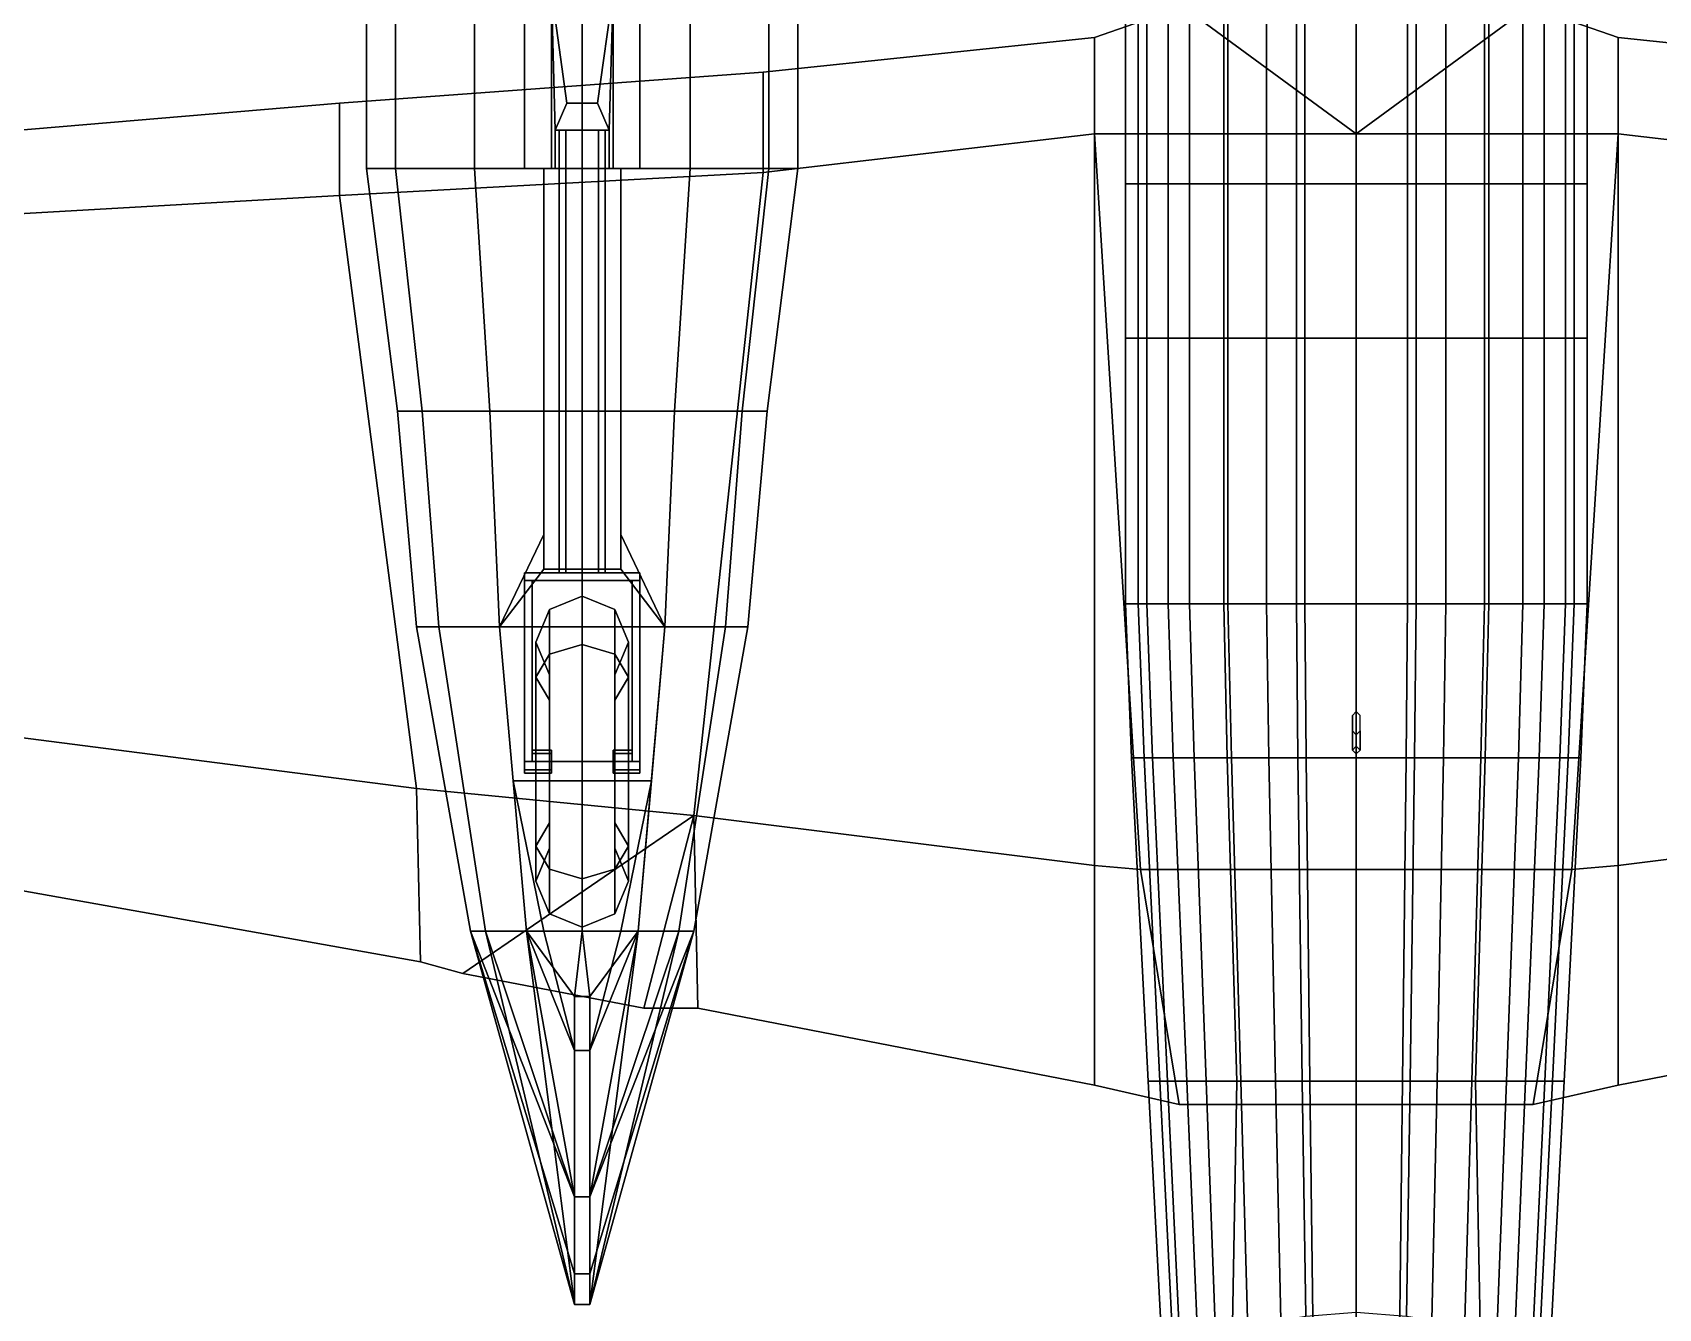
# Model space of a CAD drawing. Header units: millimetres. Extents: x -7.7 to 7.7, y -4.8 to 27.8.
# Drawn here: x -3.437 to 0.785, y 0.07 to 3.383 of the extents above; entities that cross this region are included whole.
import ezdxf

# ---------------------------------------------------------------- set-up
doc = ezdxf.new("R2010")
doc.units = ezdxf.units.MM
for name, color, linetype in [('shassis', 1, 'Continuous'), ('wing1', 5, 'Continuous'), ('wing2', 1, 'Continuous')]:
    doc.layers.add(name, color=color, linetype=linetype)

msp = doc.modelspace()

# ---------------------------------------------------------------- linework, layer by layer
for points in [[(-0.5994, 3.48, -0.1177), (-0.5994, 2.99, -0.13), (-0.5994, 2.99, 0.45), (-0.5994, 3.48, 0.4072)], [(-0.5661, 3.48, -0.2625), (-0.5661, 2.99, -0.29), (-0.5994, 2.99, -0.13), (-0.5994, 3.48, -0.1177)], [(-0.5994, 3.48, 0.4072), (-0.5994, 2.99, 0.45), (-0.5439, 2.99, 0.64), (-0.5439, 3.48, 0.5792)], [(-0.4884, 3.48, -0.4344), (-0.4884, 2.99, -0.48), (-0.5661, 2.99, -0.29), (-0.5661, 3.48, -0.2625)], [(-0.5439, 3.48, 0.5792), (-0.5439, 2.99, 0.64), (-0.4329, 2.99, 0.85), (-0.4329, 3.48, 0.7692)], [(-0.333, 3.48, -0.6064), (-0.333, 2.99, -0.67), (-0.4884, 2.99, -0.48), (-0.4884, 3.48, -0.4344)], [(-0.4329, 3.48, 0.7692), (-0.4329, 2.99, 0.85), (-0.3441, 2.99, 0.96), (-0.3441, 3.48, 0.8688)], [(-0.3441, 3.48, 0.8688), (-0.3441, 2.99, 0.96), (-0.2331, 2.99, 1.03), (-0.2331, 3.48, 0.9322)], [(-0.1332, 3.48, -0.724), (-0.1332, 2.99, -0.8), (-0.333, 2.99, -0.67), (-0.333, 3.48, -0.6064)], [(-0.2331, 3.48, 0.9322), (-0.2331, 2.99, 1.03), (-0.1554, 2.99, 1.06), (-0.1554, 3.48, 0.9593)], [(-0.1554, 3.48, 0.9593), (-0.1554, 2.99, 1.06), (0, 2.99, 1.09), (0, 3.48, 0.9865)], [(0, 3.48, -0.7331), (0, 2.99, -0.81), (-0.1332, 2.99, -0.8), (-0.1332, 3.48, -0.724)], [(0.1332, 3.48, -0.724), (0.1332, 2.99, -0.8), (0, 2.99, -0.81), (0, 3.48, -0.7331)], [(0, 3.48, 0.9865), (0, 2.99, 1.09), (0.1554, 2.99, 1.06), (0.1554, 3.48, 0.9593)], [(0.333, 3.48, -0.6064), (0.333, 2.99, -0.67), (0.1332, 2.99, -0.8), (0.1332, 3.48, -0.724)], [(0.1554, 3.48, 0.9593), (0.1554, 2.99, 1.06), (0.2331, 2.99, 1.03), (0.2331, 3.48, 0.9322)], [(0.2331, 3.48, 0.9322), (0.2331, 2.99, 1.03), (0.3441, 2.99, 0.96), (0.3441, 3.48, 0.8688)], [(0.4884, 3.48, -0.4344), (0.4884, 2.99, -0.48), (0.333, 2.99, -0.67), (0.333, 3.48, -0.6064)], [(0.3441, 3.48, 0.8688), (0.3441, 2.99, 0.96), (0.4329, 2.99, 0.85), (0.4329, 3.48, 0.7692)], [(0.4329, 3.48, 0.7692), (0.4329, 2.99, 0.85), (0.5439, 2.99, 0.64), (0.5439, 3.48, 0.5792)], [(0.5661, 3.48, -0.2625), (0.5661, 2.99, -0.29), (0.4884, 2.99, -0.48), (0.4884, 3.48, -0.4344)], [(0.5439, 3.48, 0.5792), (0.5439, 2.99, 0.64), (0.5994, 2.99, 0.45), (0.5994, 3.48, 0.4072)], [(0.5994, 3.48, -0.1177), (0.5994, 2.99, -0.13), (0.5661, 2.99, -0.29), (0.5661, 3.48, -0.2625)], [(0.5994, 3.48, 0.4072), (0.5994, 2.99, 0.45), (0.5994, 2.99, -0.13), (0.5994, 3.48, -0.1177)], [(-0.5661, 2.99, -0.29), (-0.5661, 2.59, -0.29), (-0.5994, 2.59, -0.13), (-0.5994, 2.99, -0.13)], [(-0.5994, 2.99, -0.13), (-0.5994, 2.59, -0.13), (-0.5994, 2.59, 0.45), (-0.5994, 2.99, 0.45)], [(-0.5994, 2.99, 0.45), (-0.5994, 2.59, 0.45), (-0.5439, 2.59, 0.64), (-0.5439, 2.99, 0.64)], [(-0.4884, 2.99, -0.48), (-0.4884, 2.59, -0.48), (-0.5661, 2.59, -0.29), (-0.5661, 2.99, -0.29)], [(-0.5439, 2.99, 0.64), (-0.5439, 2.59, 0.64), (-0.4329, 2.59, 0.85), (-0.4329, 2.99, 0.85)], [(-0.333, 2.99, -0.67), (-0.333, 2.59, -0.67), (-0.4884, 2.59, -0.48), (-0.4884, 2.99, -0.48)], [(-0.4329, 2.99, 0.85), (-0.4329, 2.59, 0.85), (-0.3441, 2.59, 0.96), (-0.3441, 2.99, 0.96)], [(-0.3441, 2.99, 0.96), (-0.3441, 2.59, 0.96), (-0.2331, 2.59, 1.03), (-0.2331, 2.99, 1.03)], [(-0.1332, 2.99, -0.8), (-0.1332, 2.59, -0.8), (-0.333, 2.59, -0.67), (-0.333, 2.99, -0.67)], [(-0.2331, 2.99, 1.03), (-0.2331, 2.59, 1.03), (-0.1554, 2.59, 1.06), (-0.1554, 2.99, 1.06)], [(-0.1554, 2.99, 1.06), (-0.1554, 2.59, 1.06), (0, 2.59, 1.09), (0, 2.99, 1.09)], [(0, 2.99, -0.81), (0, 2.59, -0.81), (-0.1332, 2.59, -0.8), (-0.1332, 2.99, -0.8)], [(0, 2.99, 1.09), (0, 2.59, 1.09), (0.1554, 2.59, 1.06), (0.1554, 2.99, 1.06)], [(0.1332, 2.99, -0.8), (0.1332, 2.59, -0.8), (0, 2.59, -0.81), (0, 2.99, -0.81)], [(0.333, 2.99, -0.67), (0.333, 2.59, -0.67), (0.1332, 2.59, -0.8), (0.1332, 2.99, -0.8)], [(0.1554, 2.99, 1.06), (0.1554, 2.59, 1.06), (0.2331, 2.59, 1.03), (0.2331, 2.99, 1.03)], [(0.2331, 2.99, 1.03), (0.2331, 2.59, 1.03), (0.3441, 2.59, 0.96), (0.3441, 2.99, 0.96)], [(0.4884, 2.99, -0.48), (0.4884, 2.59, -0.48), (0.333, 2.59, -0.67), (0.333, 2.99, -0.67)], [(0.3441, 2.99, 0.96), (0.3441, 2.59, 0.96), (0.4329, 2.59, 0.85), (0.4329, 2.99, 0.85)], [(0.4329, 2.99, 0.85), (0.4329, 2.59, 0.85), (0.5439, 2.59, 0.64), (0.5439, 2.99, 0.64)], [(0.5661, 2.99, -0.29), (0.5661, 2.59, -0.29), (0.4884, 2.59, -0.48), (0.4884, 2.99, -0.48)], [(0.5439, 2.99, 0.64), (0.5439, 2.59, 0.64), (0.5994, 2.59, 0.45), (0.5994, 2.99, 0.45)], [(0.5994, 2.99, -0.13), (0.5994, 2.59, -0.13), (0.5661, 2.59, -0.29), (0.5661, 2.99, -0.29)], [(0.5994, 2.99, 0.45), (0.5994, 2.59, 0.45), (0.5994, 2.59, -0.13), (0.5994, 2.99, -0.13)], [(-0.5994, 2.59, -0.13), (-0.5994, 1.9, -0.13), (-0.5994, 1.9, 0.45), (-0.5994, 2.59, 0.45)], [(-0.5661, 2.59, -0.29), (-0.5661, 1.9, -0.29), (-0.5994, 1.9, -0.13), (-0.5994, 2.59, -0.13)], [(-0.5994, 2.59, 0.45), (-0.5994, 1.9, 0.45), (-0.5439, 1.9, 0.64), (-0.5439, 2.59, 0.64)], [(-0.4884, 2.59, -0.48), (-0.4884, 1.9, -0.48), (-0.5661, 1.9, -0.29), (-0.5661, 2.59, -0.29)], [(-0.5439, 2.59, 0.64), (-0.5439, 1.9, 0.64), (-0.4329, 1.9, 0.85), (-0.4329, 2.59, 0.85)], [(-0.333, 2.59, -0.67), (-0.333, 1.9, -0.67), (-0.4884, 1.9, -0.48), (-0.4884, 2.59, -0.48)], [(-0.4329, 2.59, 0.85), (-0.4329, 1.9, 0.85), (-0.3441, 1.9, 0.96), (-0.3441, 2.59, 0.96)], [(-0.3441, 2.59, 0.96), (-0.3441, 1.9, 0.96), (-0.2331, 1.9, 1.03), (-0.2331, 2.59, 1.03)], [(-0.1332, 2.59, -0.8), (-0.1332, 1.9, -0.8), (-0.333, 1.9, -0.67), (-0.333, 2.59, -0.67)], [(-0.2331, 2.59, 1.03), (-0.2331, 1.9, 1.03), (-0.1554, 1.9, 1.06), (-0.1554, 2.59, 1.06)], [(-0.1554, 2.59, 1.06), (-0.1554, 1.9, 1.06), (0, 1.9, 1.09), (0, 2.59, 1.09)], [(0, 2.59, -0.81), (0, 1.9, -0.81), (-0.1332, 1.9, -0.8), (-0.1332, 2.59, -0.8)], [(0.1332, 2.59, -0.8), (0.1332, 1.9, -0.8), (0, 1.9, -0.81), (0, 2.59, -0.81)], [(0, 2.59, 1.09), (0, 1.9, 1.09), (0.1554, 1.9, 1.06), (0.1554, 2.59, 1.06)], [(0.333, 2.59, -0.67), (0.333, 1.9, -0.67), (0.1332, 1.9, -0.8), (0.1332, 2.59, -0.8)], [(0.1554, 2.59, 1.06), (0.1554, 1.9, 1.06), (0.2331, 1.9, 1.03), (0.2331, 2.59, 1.03)], [(0.2331, 2.59, 1.03), (0.2331, 1.9, 1.03), (0.3441, 1.9, 0.96), (0.3441, 2.59, 0.96)], [(0.4884, 2.59, -0.48), (0.4884, 1.9, -0.48), (0.333, 1.9, -0.67), (0.333, 2.59, -0.67)], [(0.3441, 2.59, 0.96), (0.3441, 1.9, 0.96), (0.4329, 1.9, 0.85), (0.4329, 2.59, 0.85)], [(0.4329, 2.59, 0.85), (0.4329, 1.9, 0.85), (0.5439, 1.9, 0.64), (0.5439, 2.59, 0.64)], [(0.5661, 2.59, -0.29), (0.5661, 1.9, -0.29), (0.4884, 1.9, -0.48), (0.4884, 2.59, -0.48)], [(0.5439, 2.59, 0.64), (0.5439, 1.9, 0.64), (0.5994, 1.9, 0.45), (0.5994, 2.59, 0.45)], [(0.5994, 2.59, -0.13), (0.5994, 1.9, -0.13), (0.5661, 1.9, -0.29), (0.5661, 2.59, -0.29)], [(0.5994, 2.59, 0.45), (0.5994, 1.9, 0.45), (0.5994, 1.9, -0.13), (0.5994, 2.59, -0.13)], [(-0.5994, 1.9, -0.13), (-0.5832, 1.5, -0.1273), (-0.5832, 1.5, 0.4405), (-0.5994, 1.9, 0.45)], [(-0.5661, 1.9, -0.29), (-0.5508, 1.5, -0.2839), (-0.5832, 1.5, -0.1273), (-0.5994, 1.9, -0.13)], [(-0.5994, 1.9, 0.45), (-0.5832, 1.5, 0.4405), (-0.5292, 1.5, 0.6265), (-0.5439, 1.9, 0.64)], [(-0.4884, 1.9, -0.48), (-0.4752, 1.5, -0.4699), (-0.5508, 1.5, -0.2839), (-0.5661, 1.9, -0.29)], [(-0.5439, 1.9, 0.64), (-0.5292, 1.5, 0.6265), (-0.4212, 1.5, 0.8321), (-0.4329, 1.9, 0.85)], [(-0.333, 1.9, -0.67), (-0.324, 1.5, -0.6559), (-0.4752, 1.5, -0.4699), (-0.4884, 1.9, -0.48)], [(-0.4329, 1.9, 0.85), (-0.4212, 1.5, 0.8321), (-0.3348, 1.5, 0.9397), (-0.3441, 1.9, 0.96)], [(-0.3441, 1.9, 0.96), (-0.3348, 1.5, 0.9397), (-0.2268, 1.5, 1.0083), (-0.2331, 1.9, 1.03)], [(-0.1332, 1.9, -0.8), (-0.1296, 1.5, -0.7831), (-0.324, 1.5, -0.6559), (-0.333, 1.9, -0.67)], [(-0.2331, 1.9, 1.03), (-0.2268, 1.5, 1.0083), (-0.1512, 1.5, 1.0376), (-0.1554, 1.9, 1.06)], [(-0.1554, 1.9, 1.06), (-0.1512, 1.5, 1.0376), (0, 1.5, 1.067), (0, 1.9, 1.09)], [(0, 1.9, -0.81), (0, 1.5, -0.7929), (-0.1296, 1.5, -0.7831), (-0.1332, 1.9, -0.8)], [(0.1332, 1.9, -0.8), (0.1296, 1.5, -0.7831), (0, 1.5, -0.7929), (0, 1.9, -0.81)], [(0, 1.9, 1.09), (0, 1.5, 1.067), (0.1512, 1.5, 1.0376), (0.1554, 1.9, 1.06)], [(0.333, 1.9, -0.67), (0.324, 1.5, -0.6559), (0.1296, 1.5, -0.7831), (0.1332, 1.9, -0.8)], [(0.1554, 1.9, 1.06), (0.1512, 1.5, 1.0376), (0.2268, 1.5, 1.0083), (0.2331, 1.9, 1.03)], [(0.2331, 1.9, 1.03), (0.2268, 1.5, 1.0083), (0.3348, 1.5, 0.9397), (0.3441, 1.9, 0.96)], [(0.4884, 1.9, -0.48), (0.4752, 1.5, -0.4699), (0.324, 1.5, -0.6559), (0.333, 1.9, -0.67)], [(0.3441, 1.9, 0.96), (0.3348, 1.5, 0.9397), (0.4212, 1.5, 0.8321), (0.4329, 1.9, 0.85)], [(0.4329, 1.9, 0.85), (0.4212, 1.5, 0.8321), (0.5292, 1.5, 0.6265), (0.5439, 1.9, 0.64)], [(0.5661, 1.9, -0.29), (0.5508, 1.5, -0.2839), (0.4752, 1.5, -0.4699), (0.4884, 1.9, -0.48)], [(0.5439, 1.9, 0.64), (0.5292, 1.5, 0.6265), (0.5832, 1.5, 0.4405), (0.5994, 1.9, 0.45)], [(0.5994, 1.9, -0.13), (0.5832, 1.5, -0.1273), (0.5508, 1.5, -0.2839), (0.5661, 1.9, -0.29)], [(0.5994, 1.9, 0.45), (0.5832, 1.5, 0.4405), (0.5832, 1.5, -0.1273), (0.5994, 1.9, -0.13)], [(0, 1.62, 1.07), (-0.01, 1.61, 1.07), (-0.01, 1.52, 1.89), (0, 1.53, 1.89)], [(-0.01, 1.61, 1.07), (-0.01, 1.57, 1.06), (-0.01, 1.52, 1.89)], [(0.01, 1.61, 1.07), (0, 1.62, 1.07), (0, 1.53, 1.89), (0.01, 1.52, 1.89)], [(-0.01, 1.57, 1.06), (0, 1.56, 1.07), (0, 1.51, 1.89), (-0.01, 1.52, 1.89)], [(0, 1.56, 1.07), (0.01, 1.57, 1.06), (0.01, 1.52, 1.89), (0, 1.51, 1.89)], [(0, 1.53, 1.89), (-0.01, 1.52, 1.89), (0, 1.51, 1.89), (0.01, 1.52, 1.89)], [(-0.54, 0.66, 0.3272), (-0.5832, 1.5, 0.4405), (-0.5832, 1.5, -0.1273), (-0.54, 0.66, -0.1976)], [(-0.54, 0.66, -0.1976), (-0.5832, 1.5, -0.1273), (-0.5508, 1.5, -0.2839), (-0.51, 0.66, -0.3424)], [(-0.49, 0.66, 0.4992), (-0.5292, 1.5, 0.6265), (-0.5832, 1.5, 0.4405), (-0.54, 0.66, 0.3272)], [(-0.51, 0.66, -0.3424), (-0.5508, 1.5, -0.2839), (-0.4752, 1.5, -0.4699), (-0.44, 0.66, -0.5144)], [(-0.39, 0.66, 0.6893), (-0.4212, 1.5, 0.8321), (-0.5292, 1.5, 0.6265), (-0.49, 0.66, 0.4992)], [(-0.44, 0.66, -0.5144), (-0.4752, 1.5, -0.4699), (-0.324, 1.5, -0.6559), (-0.3, 0.66, -0.6864)], [(-0.31, 0.66, 0.7888), (-0.3348, 1.5, 0.9397), (-0.4212, 1.5, 0.8321), (-0.39, 0.66, 0.6893)], [(-0.21, 0.66, 0.8522), (-0.2268, 1.5, 1.0083), (-0.3348, 1.5, 0.9397), (-0.31, 0.66, 0.7888)], [(-0.3, 0.66, -0.6864), (-0.324, 1.5, -0.6559), (-0.1296, 1.5, -0.7831), (-0.12, 0.66, -0.804)], [(-0.14, 0.66, 0.8793), (-0.1512, 1.5, 1.0376), (-0.2268, 1.5, 1.0083), (-0.21, 0.66, 0.8522)], [(0, 0.66, 0.9065), (0, 1.5, 1.067), (-0.1512, 1.5, 1.0376), (-0.14, 0.66, 0.8793)], [(-0.12, 0.66, -0.804), (-0.1296, 1.5, -0.7831), (0, 1.5, -0.7929), (0, 0.66, -0.8131)], [(0, 0.66, -0.8131), (0, 1.5, -0.7929), (0.1296, 1.5, -0.7831), (0.12, 0.66, -0.804)], [(0.14, 0.66, 0.8793), (0.1512, 1.5, 1.0376), (0, 1.5, 1.067), (0, 0.66, 0.9065)], [(0.12, 0.66, -0.804), (0.1296, 1.5, -0.7831), (0.324, 1.5, -0.6559), (0.3, 0.66, -0.6864)], [(0.21, 0.66, 0.8522), (0.2268, 1.5, 1.0083), (0.1512, 1.5, 1.0376), (0.14, 0.66, 0.8793)], [(0.31, 0.66, 0.7888), (0.3348, 1.5, 0.9397), (0.2268, 1.5, 1.0083), (0.21, 0.66, 0.8522)], [(0.3, 0.66, -0.6864), (0.324, 1.5, -0.6559), (0.4752, 1.5, -0.4699), (0.44, 0.66, -0.5144)], [(0.39, 0.66, 0.6893), (0.4212, 1.5, 0.8321), (0.3348, 1.5, 0.9397), (0.31, 0.66, 0.7888)], [(0.49, 0.66, 0.4992), (0.5292, 1.5, 0.6265), (0.4212, 1.5, 0.8321), (0.39, 0.66, 0.6893)], [(0.44, 0.66, -0.5144), (0.4752, 1.5, -0.4699), (0.5508, 1.5, -0.2839), (0.51, 0.66, -0.3424)], [(0.54, 0.66, 0.3272), (0.5832, 1.5, 0.4405), (0.5292, 1.5, 0.6265), (0.49, 0.66, 0.4992)], [(0.51, 0.66, -0.3424), (0.5508, 1.5, -0.2839), (0.5832, 1.5, -0.1273), (0.54, 0.66, -0.1976)], [(0.54, 0.66, -0.1976), (0.5832, 1.5, -0.1273), (0.5832, 1.5, 0.4405), (0.54, 0.66, 0.3272)], [(-0.54, 0.66, -0.1976), (-0.5044, -0.02, -0.2147), (-0.5044, -0.02, 0.2522), (-0.54, 0.66, 0.3272)], [(-0.51, 0.66, -0.3424), (-0.4763, -0.02, -0.3434), (-0.5044, -0.02, -0.2147), (-0.54, 0.66, -0.1976)], [(-0.54, 0.66, 0.3272), (-0.5044, -0.02, 0.2522), (-0.4577, -0.02, 0.4052), (-0.49, 0.66, 0.4992)], [(-0.44, 0.66, -0.5144), (-0.411, -0.02, -0.4964), (-0.4763, -0.02, -0.3434), (-0.51, 0.66, -0.3424)], [(-0.49, 0.66, 0.4992), (-0.4577, -0.02, 0.4052), (-0.3643, -0.02, 0.5743), (-0.39, 0.66, 0.6893)], [(-0.3, 0.66, -0.6864), (-0.2802, -0.02, -0.6494), (-0.411, -0.02, -0.4964), (-0.44, 0.66, -0.5144)], [(-0.39, 0.66, 0.6893), (-0.3643, -0.02, 0.5743), (-0.3224, -0.02, 0.6239), (-0.31, 0.66, 0.7888)], [(-0.31, 0.66, 0.7888), (-0.3224, -0.02, 0.6239), (-0.1961, 0.04, 0.7192), (-0.21, 0.66, 0.8522)], [(-0.12, 0.66, -0.804), (-0.1121, -0.02, -0.754), (-0.2802, -0.02, -0.6494), (-0.3, 0.66, -0.6864)], [(-0.21, 0.66, 0.8522), (-0.1961, 0.04, 0.7192), (-0.1308, 0.05, 0.7433), (-0.14, 0.66, 0.8793)], [(-0.14, 0.66, 0.8793), (-0.1308, 0.05, 0.7433), (0, 0.06, 0.7675), (0, 0.66, 0.9065)], [(0, 0.66, -0.8131), (0, -0.02, -0.7621), (-0.1121, -0.02, -0.754), (-0.12, 0.66, -0.804)], [(0.12, 0.66, -0.804), (0.1121, -0.02, -0.754), (0, -0.02, -0.7621), (0, 0.66, -0.8131)], [(0, 0.66, 0.9065), (0, 0.06, 0.7675), (0.1308, 0.05, 0.7433), (0.14, 0.66, 0.8793)], [(0.3, 0.66, -0.6864), (0.2802, -0.02, -0.6494), (0.1121, -0.02, -0.754), (0.12, 0.66, -0.804)], [(0.14, 0.66, 0.8793), (0.1308, 0.05, 0.7433), (0.1961, 0.04, 0.7192), (0.21, 0.66, 0.8522)], [(0.21, 0.66, 0.8522), (0.1961, 0.04, 0.7192), (0.3224, -0.02, 0.6239), (0.31, 0.66, 0.7888)], [(0.44, 0.66, -0.5144), (0.411, -0.02, -0.4964), (0.2802, -0.02, -0.6494), (0.3, 0.66, -0.6864)], [(0.31, 0.66, 0.7888), (0.3224, -0.02, 0.6239), (0.3643, -0.02, 0.5743), (0.39, 0.66, 0.6893)], [(0.39, 0.66, 0.6893), (0.3643, -0.02, 0.5743), (0.4577, -0.02, 0.4052), (0.49, 0.66, 0.4992)], [(0.51, 0.66, -0.3424), (0.4763, -0.02, -0.3434), (0.411, -0.02, -0.4964), (0.44, 0.66, -0.5144)], [(0.49, 0.66, 0.4992), (0.4577, -0.02, 0.4052), (0.5044, -0.02, 0.2522), (0.54, 0.66, 0.3272)], [(0.54, 0.66, -0.1976), (0.5044, -0.02, -0.2147), (0.4763, -0.02, -0.3434), (0.51, 0.66, -0.3424)], [(0.54, 0.66, 0.3272), (0.5044, -0.02, 0.2522), (0.5044, -0.02, -0.2147), (0.54, 0.66, -0.1976)]]:
    msp.add_3dface(points)
at = {"layer": 'shassis'}
for points in [[(-2.0524, 1.98, -0.5324), (-2.07, 1.98, -0.49), (-2.07, 3.13, -0.49), (-2.0524, 3.13, -0.5324)], [(-2.07, 1.98, -0.49), (-2.0524, 1.98, -0.4476), (-2.0524, 3.13, -0.4476), (-2.07, 3.13, -0.49)], [(-2.01, 1.98, -0.55), (-2.0524, 1.98, -0.5324), (-2.0524, 3.13, -0.5324), (-2.01, 3.13, -0.55)], [(-2.0524, 1.98, -0.4476), (-2.01, 1.98, -0.43), (-2.01, 3.13, -0.43), (-2.0524, 3.13, -0.4476)], [(-1.9676, 1.98, -0.5324), (-2.01, 1.98, -0.55), (-2.01, 3.13, -0.55), (-1.9676, 3.13, -0.5324)], [(-2.01, 1.98, -0.43), (-1.9676, 1.98, -0.4476), (-1.9676, 3.13, -0.4476), (-2.01, 3.13, -0.43)], [(-1.95, 1.98, -0.49), (-1.9676, 1.98, -0.5324), (-1.9676, 3.13, -0.5324), (-1.95, 3.13, -0.49)], [(-1.9676, 1.98, -0.4476), (-1.95, 1.98, -0.49), (-1.95, 3.13, -0.49), (-1.9676, 3.13, -0.4476)], [(-1.86, 1.98, -0.4), (-1.86, 1.98, -0.58), (-2.16, 1.98, -0.58), (-2.16, 1.98, -0.4)], [(-2.16, 1.98, -0.58), (-1.86, 1.98, -0.58), (-1.86, 1.96, -0.58), (-2.16, 1.96, -0.58)], [(-2.16, 1.96, -0.4), (-1.86, 1.96, -0.4), (-1.86, 1.98, -0.4), (-2.16, 1.98, -0.4)], [(-2.16, 1.98, -0.4), (-2.16, 1.98, -0.58), (-2.16, 1.96, -0.58), (-2.16, 1.96, -0.4)], [(-2.16, 1.96, -0.4), (-2.16, 1.49, -0.46), (-2.14, 1.49, -0.46), (-2.14, 1.96, -0.4)], [(-2.16, 1.96, -0.58), (-2.16, 1.49, -0.52), (-2.16, 1.49, -0.46), (-2.16, 1.96, -0.4)], [(-2.14, 1.96, -0.58), (-2.14, 1.49, -0.52), (-2.16, 1.49, -0.52), (-2.16, 1.96, -0.58)], [(-2.14, 1.49, -0.46), (-2.14, 1.49, -0.52), (-2.14, 1.96, -0.58), (-2.14, 1.96, -0.4)], [(-2.14, 1.96, -0.58), (-1.88, 1.96, -0.58), (-1.88, 1.96, -0.4), (-2.14, 1.96, -0.4)], [(-1.88, 1.49, -0.52), (-1.88, 1.49, -0.46), (-1.88, 1.96, -0.4), (-1.88, 1.96, -0.58)], [(-1.88, 1.96, -0.4), (-1.88, 1.49, -0.46), (-1.86, 1.49, -0.46), (-1.86, 1.96, -0.4)], [(-1.86, 1.96, -0.58), (-1.86, 1.49, -0.52), (-1.88, 1.49, -0.52), (-1.88, 1.96, -0.58)], [(-1.86, 1.96, -0.4), (-1.86, 1.96, -0.58), (-1.86, 1.98, -0.58), (-1.86, 1.98, -0.4)], [(-1.86, 1.96, -0.4), (-1.86, 1.49, -0.46), (-1.86, 1.49, -0.52), (-1.86, 1.96, -0.58)], [(-2.01, 1.7941, -0.7941), (-2.0949, 1.7692, -0.7692), (-2.0949, 1.8849, -0.49), (-2.01, 1.92, -0.49)], [(-2.01, 1.92, -0.49), (-2.0949, 1.8849, -0.49), (-2.0949, 1.7692, -0.2108), (-2.01, 1.7941, -0.1859)], [(-2.01, 1.92, -0.49), (-1.9251, 1.8849, -0.49), (-1.9251, 1.7692, -0.7692), (-2.01, 1.7941, -0.7941)], [(-2.01, 1.7941, -0.1859), (-1.9251, 1.7692, -0.2108), (-1.9251, 1.8849, -0.49), (-2.01, 1.92, -0.49)], [(-2.0949, 1.7692, -0.7692), (-2.13, 1.7092, -0.7092), (-2.13, 1.8, -0.49), (-2.0949, 1.8849, -0.49)], [(-2.0949, 1.8849, -0.49), (-2.13, 1.8, -0.49), (-2.13, 1.7092, -0.2708), (-2.0949, 1.7692, -0.2108)], [(-1.9251, 1.8849, -0.49), (-1.89, 1.8, -0.49), (-1.89, 1.7092, -0.7092), (-1.9251, 1.7692, -0.7692)], [(-1.9251, 1.7692, -0.2108), (-1.89, 1.7092, -0.2708), (-1.89, 1.8, -0.49), (-1.9251, 1.8849, -0.49)], [(-2.13, 1.7092, -0.7092), (-2.0949, 1.6492, -0.6492), (-2.0949, 1.7151, -0.49), (-2.13, 1.8, -0.49)], [(-2.13, 1.8, -0.49), (-2.0949, 1.7151, -0.49), (-2.0949, 1.6492, -0.3308), (-2.13, 1.7092, -0.2708)], [(-2.01, 1.49, -0.92), (-2.0949, 1.49, -0.8849), (-2.0949, 1.7692, -0.7692), (-2.01, 1.7941, -0.7941)], [(-2.01, 1.7941, -0.1859), (-2.0949, 1.7692, -0.2108), (-2.0949, 1.49, -0.0951), (-2.01, 1.49, -0.06)], [(-2.01, 1.7941, -0.7941), (-1.9251, 1.7692, -0.7692), (-1.9251, 1.49, -0.8849), (-2.01, 1.49, -0.92)], [(-2.01, 1.49, -0.06), (-1.9251, 1.49, -0.0951), (-1.9251, 1.7692, -0.2108), (-2.01, 1.7941, -0.1859)], [(-1.89, 1.8, -0.49), (-1.9251, 1.7151, -0.49), (-1.9251, 1.6492, -0.6492), (-1.89, 1.7092, -0.7092)], [(-1.89, 1.7092, -0.2708), (-1.9251, 1.6492, -0.3308), (-1.9251, 1.7151, -0.49), (-1.89, 1.8, -0.49)], [(-2.0949, 1.49, -0.8849), (-2.13, 1.49, -0.8), (-2.13, 1.7092, -0.7092), (-2.0949, 1.7692, -0.7692)], [(-2.0949, 1.7692, -0.2108), (-2.13, 1.7092, -0.2708), (-2.13, 1.49, -0.18), (-2.0949, 1.49, -0.0951)], [(-1.9251, 1.7692, -0.7692), (-1.89, 1.7092, -0.7092), (-1.89, 1.49, -0.8), (-1.9251, 1.49, -0.8849)], [(-1.9251, 1.49, -0.0951), (-1.89, 1.49, -0.18), (-1.89, 1.7092, -0.2708), (-1.9251, 1.7692, -0.2108)], [(-2.13, 1.49, -0.8), (-2.0949, 1.49, -0.7151), (-2.0949, 1.6492, -0.6492), (-2.13, 1.7092, -0.7092)], [(-2.13, 1.7092, -0.2708), (-2.0949, 1.6492, -0.3308), (-2.0949, 1.49, -0.2649), (-2.13, 1.49, -0.18)], [(-2.0949, 1.6492, -0.6492), (-2.0949, 1.49, -0.7151), (-2.0949, 1.6492, -0.3308), (-2.0949, 1.7151, -0.49)], [(-1.9251, 1.6492, -0.6492), (-1.9251, 1.7151, -0.49), (-1.9251, 1.6492, -0.3308), (-1.9251, 1.49, -0.2649)], [(-1.89, 1.7092, -0.7092), (-1.9251, 1.6492, -0.6492), (-1.9251, 1.49, -0.7151), (-1.89, 1.49, -0.8)], [(-1.89, 1.49, -0.18), (-1.9251, 1.49, -0.2649), (-1.9251, 1.6492, -0.3308), (-1.89, 1.7092, -0.2708)], [(-2.0949, 1.49, -0.7151), (-2.0949, 1.3308, -0.6492), (-2.0949, 1.49, -0.2649), (-2.0949, 1.6492, -0.3308)], [(-1.9251, 1.49, -0.7151), (-1.9251, 1.6492, -0.6492), (-1.9251, 1.49, -0.2649), (-1.9251, 1.3308, -0.3308)], [(-2.16, 1.49, -0.46), (-2.16, 1.4688, -0.4688), (-2.09, 1.4688, -0.4688), (-2.09, 1.49, -0.46)], [(-2.16, 1.4688, -0.5112), (-2.16, 1.49, -0.52), (-2.09, 1.49, -0.52), (-2.09, 1.4688, -0.5112)], [(-2.16, 1.49, -0.46), (-2.16, 1.4688, -0.5112), (-2.16, 1.46, -0.49), (-2.16, 1.4688, -0.4688)], [(-2.16, 1.49, -0.46), (-2.16, 1.49, -0.52), (-2.16, 1.4688, -0.5112), (-2.16, 1.49, -0.46)], [(-2.14, 1.52, -0.49), (-2.14, 1.5112, -0.4688), (-2.09, 1.5112, -0.4688), (-2.09, 1.52, -0.49)], [(-2.14, 1.5112, -0.5112), (-2.14, 1.52, -0.49), (-2.09, 1.52, -0.49), (-2.09, 1.5112, -0.5112)], [(-2.14, 1.5112, -0.4688), (-2.14, 1.49, -0.46), (-2.09, 1.49, -0.46), (-2.09, 1.5112, -0.4688)], [(-2.14, 1.49, -0.52), (-2.14, 1.5112, -0.5112), (-2.09, 1.5112, -0.5112), (-2.09, 1.49, -0.52)], [(-2.13, 1.49, -0.18), (-2.0949, 1.49, -0.2649), (-2.0949, 1.3308, -0.3308), (-2.13, 1.2708, -0.2708)], [(-2.0949, 1.49, -0.0951), (-2.13, 1.49, -0.18), (-2.13, 1.2708, -0.2708), (-2.0949, 1.2108, -0.2108)], [(-2.13, 1.2708, -0.7092), (-2.0949, 1.3308, -0.6492), (-2.0949, 1.49, -0.7151), (-2.13, 1.49, -0.8)], [(-2.0949, 1.2108, -0.7692), (-2.13, 1.2708, -0.7092), (-2.13, 1.49, -0.8), (-2.0949, 1.49, -0.8849)], [(-2.01, 1.49, -0.06), (-2.0949, 1.49, -0.0951), (-2.0949, 1.2108, -0.2108), (-2.01, 1.1859, -0.1859)], [(-2.01, 1.1859, -0.7941), (-2.0949, 1.2108, -0.7692), (-2.0949, 1.49, -0.8849), (-2.01, 1.49, -0.92)], [(-2.0949, 1.3308, -0.6492), (-2.0949, 1.2649, -0.49), (-2.0949, 1.3308, -0.3308), (-2.0949, 1.49, -0.2649)], [(-2.01, 1.1859, -0.1859), (-1.9251, 1.2108, -0.2108), (-1.9251, 1.49, -0.0951), (-2.01, 1.49, -0.06)], [(-2.01, 1.49, -0.92), (-1.9251, 1.49, -0.8849), (-1.9251, 1.2108, -0.7692), (-2.01, 1.1859, -0.7941)], [(-1.88, 1.5112, -0.4688), (-1.88, 1.52, -0.49), (-1.93, 1.52, -0.49), (-1.93, 1.5112, -0.4688)], [(-1.88, 1.52, -0.49), (-1.88, 1.5112, -0.5112), (-1.93, 1.5112, -0.5112), (-1.93, 1.52, -0.49)], [(-1.88, 1.49, -0.46), (-1.88, 1.5112, -0.4688), (-1.93, 1.5112, -0.4688), (-1.93, 1.49, -0.46)], [(-1.88, 1.5112, -0.5112), (-1.88, 1.49, -0.52), (-1.93, 1.49, -0.52), (-1.93, 1.5112, -0.5112)], [(-1.86, 1.49, -0.52), (-1.86, 1.4688, -0.5112), (-1.93, 1.4688, -0.5112), (-1.93, 1.49, -0.52)], [(-1.86, 1.4688, -0.4688), (-1.86, 1.49, -0.46), (-1.93, 1.49, -0.46), (-1.93, 1.4688, -0.4688)], [(-1.9251, 1.2108, -0.2108), (-1.89, 1.2708, -0.2708), (-1.89, 1.49, -0.18), (-1.9251, 1.49, -0.0951)], [(-1.9251, 1.49, -0.8849), (-1.89, 1.49, -0.8), (-1.89, 1.2708, -0.7092), (-1.9251, 1.2108, -0.7692)], [(-1.9251, 1.3308, -0.6492), (-1.9251, 1.49, -0.7151), (-1.9251, 1.3308, -0.3308), (-1.9251, 1.2649, -0.49)], [(-1.89, 1.2708, -0.2708), (-1.9251, 1.3308, -0.3308), (-1.9251, 1.49, -0.2649), (-1.89, 1.49, -0.18)], [(-1.89, 1.49, -0.8), (-1.9251, 1.49, -0.7151), (-1.9251, 1.3308, -0.6492), (-1.89, 1.2708, -0.7092)], [(-1.86, 1.4688, -0.5112), (-1.86, 1.49, -0.46), (-1.86, 1.4688, -0.4688), (-1.86, 1.46, -0.49)], [(-1.86, 1.49, -0.52), (-1.86, 1.49, -0.46), (-1.86, 1.49, -0.46), (-1.86, 1.4688, -0.5112)], [(-2.16, 1.46, -0.49), (-2.16, 1.4688, -0.5112), (-2.09, 1.4688, -0.5112), (-2.09, 1.46, -0.49)], [(-2.16, 1.4688, -0.4688), (-2.16, 1.46, -0.49), (-2.09, 1.46, -0.49), (-2.09, 1.4688, -0.4688)], [(-1.86, 1.4688, -0.5112), (-1.86, 1.46, -0.49), (-1.93, 1.46, -0.49), (-1.93, 1.4688, -0.5112)], [(-1.86, 1.46, -0.49), (-1.86, 1.4688, -0.4688), (-1.93, 1.4688, -0.4688), (-1.93, 1.46, -0.49)], [(-2.13, 1.2708, -0.2708), (-2.0949, 1.3308, -0.3308), (-2.0949, 1.2649, -0.49), (-2.13, 1.18, -0.49)], [(-2.13, 1.18, -0.49), (-2.0949, 1.2649, -0.49), (-2.0949, 1.3308, -0.6492), (-2.13, 1.2708, -0.7092)], [(-1.89, 1.18, -0.49), (-1.9251, 1.2649, -0.49), (-1.9251, 1.3308, -0.3308), (-1.89, 1.2708, -0.2708)], [(-1.89, 1.2708, -0.7092), (-1.9251, 1.3308, -0.6492), (-1.9251, 1.2649, -0.49), (-1.89, 1.18, -0.49)], [(-2.0949, 1.2108, -0.2108), (-2.13, 1.2708, -0.2708), (-2.13, 1.18, -0.49), (-2.0949, 1.0951, -0.49)], [(-2.0949, 1.0951, -0.49), (-2.13, 1.18, -0.49), (-2.13, 1.2708, -0.7092), (-2.0949, 1.2108, -0.7692)], [(-1.9251, 1.0951, -0.49), (-1.89, 1.18, -0.49), (-1.89, 1.2708, -0.2708), (-1.9251, 1.2108, -0.2108)], [(-1.9251, 1.2108, -0.7692), (-1.89, 1.2708, -0.7092), (-1.89, 1.18, -0.49), (-1.9251, 1.0951, -0.49)], [(-2.01, 1.1859, -0.1859), (-2.0949, 1.2108, -0.2108), (-2.0949, 1.0951, -0.49), (-2.01, 1.06, -0.49)], [(-2.01, 1.06, -0.49), (-2.0949, 1.0951, -0.49), (-2.0949, 1.2108, -0.7692), (-2.01, 1.1859, -0.7941)], [(-2.01, 1.06, -0.49), (-1.9251, 1.0951, -0.49), (-1.9251, 1.2108, -0.2108), (-2.01, 1.1859, -0.1859)], [(-2.01, 1.1859, -0.7941), (-1.9251, 1.2108, -0.7692), (-1.9251, 1.0951, -0.49), (-2.01, 1.06, -0.49)]]:
    msp.add_3dface(points, dxfattribs=at)
at = {"layer": 'wing1'}
for points in [[(-2.57, 3.03), (-2.495, 3.03, 0.28), (-2.495, 3.49, 0.28), (-2.57, 3.49)], [(-2.495, 3.03, -0.28), (-2.57, 3.03), (-2.57, 3.49), (-2.495, 3.49, -0.28)], [(-2.495, 3.03, 0.28), (-2.29, 3.03, 0.485), (-2.29, 3.49, 0.485), (-2.495, 3.49, 0.28)], [(-2.29, 3.03, -0.485), (-2.495, 3.03, -0.28), (-2.495, 3.49, -0.28), (-2.29, 3.49, -0.485)], [(-2.29, 3.03, 0.485), (-2.01, 3.03, 0.56), (-2.01, 3.49, 0.56), (-2.29, 3.49, 0.485)], [(-2.16, 3.03, -0.5198), (-2.29, 3.03, -0.485), (-2.29, 3.49, -0.485), (-2.16, 3.49, -0.5198)], [(-2.16, 3.49, -0.72), (-2.09, 3.49, -0.83), (-2.09, 3.03, -0.76), (-2.16, 3.03, -0.65)], [(-2.16, 3.49, -0.5198), (-2.16, 3.49, -0.72), (-2.16, 3.03, -0.65), (-2.16, 3.03, -0.5198)], [(-2.09, 3.49, -0.83), (-1.93, 3.49, -0.83), (-1.97, 3.2, -0.7859), (-2.05, 3.2, -0.7859)], [(-2.09, 3.49, -0.83), (-2.05, 3.2, -0.7859), (-2.08, 3.13, -0.7752)], [(-2.09, 3.49, -0.83), (-2.08, 3.13, -0.7752), (-2.08, 3.03, -0.76), (-2.09, 3.03, -0.76)], [(-2.01, 3.03, 0.56), (-1.73, 3.03, 0.485), (-1.73, 3.49, 0.485), (-2.01, 3.49, 0.56)], [(-1.97, 3.2, -0.7859), (-1.93, 3.49, -0.83), (-1.93, 3.49, -0.83), (-1.94, 3.13, -0.7752)], [(-1.94, 3.13, -0.7752), (-1.93, 3.49, -0.83), (-1.93, 3.03, -0.76), (-1.94, 3.03, -0.76)], [(-1.93, 3.49, -0.83), (-1.86, 3.49, -0.72), (-1.86, 3.03, -0.65), (-1.93, 3.03, -0.76)], [(-1.73, 3.03, -0.485), (-1.86, 3.03, -0.5198), (-1.86, 3.49, -0.5198), (-1.73, 3.49, -0.485)], [(-1.86, 3.49, -0.72), (-1.86, 3.49, -0.5198), (-1.86, 3.03, -0.5198), (-1.86, 3.03, -0.65)], [(-1.73, 3.03, 0.485), (-1.525, 3.03, 0.28), (-1.525, 3.49, 0.28), (-1.73, 3.49, 0.485)], [(-1.525, 3.03, -0.28), (-1.73, 3.03, -0.485), (-1.73, 3.49, -0.485), (-1.525, 3.49, -0.28)], [(-1.525, 3.03, 0.28), (-1.45, 3.03), (-1.45, 3.49), (-1.525, 3.49, 0.28)], [(-1.45, 3.03), (-1.525, 3.03, -0.28), (-1.525, 3.49, -0.28), (-1.45, 3.49)], [(-0.68, 3.37, 0.14), (-0.45, 3.45, 0.1332), (0, 3.12, -0.23), (-0.68, 3.12, -0.06)], [(-0.68, 3.12, 0.36), (0, 3.12, 0.47), (-0.45, 3.45, 0.1332), (-0.68, 3.37, 0.14)], [(-1.54, 3.28, 0.2176), (-0.68, 3.37, 0.14), (-0.68, 3.12, -0.06), (-1.54, 3.02, 0.0383)], [(-1.54, 3.02, 0.416), (-0.68, 3.12, 0.36), (-0.68, 3.37, 0.14), (-1.54, 3.28, 0.2176)], [(-2.64, 3.2, 0.3169), (-1.54, 3.28, 0.2176), (-1.54, 3.02, 0.0383), (-2.64, 2.96, 0.1641)], [(-2.64, 2.96, 0.4876), (-1.54, 3.02, 0.416), (-1.54, 3.28, 0.2176), (-2.64, 3.2, 0.3169)], [(-7.02, 2.83, 0.7122), (-2.64, 3.2, 0.3169), (-2.64, 2.96, 0.1641), (-7.02, 2.71, 0.6648)], [(-7.02, 2.71, 0.7729), (-2.64, 2.96, 0.4876), (-2.64, 3.2, 0.3169), (-7.02, 2.83, 0.7122)], [(-2.05, 3.2, -0.46), (-1.97, 3.2, -0.46), (-1.94, 3.13, -0.46), (-2.08, 3.13, -0.46)], [(-2.05, 3.2, -0.7859), (-2.05, 3.2, -0.46), (-2.08, 3.13, -0.46), (-2.08, 3.13, -0.7752)], [(-1.97, 3.2, -0.7859), (-1.97, 3.2, -0.46), (-2.05, 3.2, -0.46), (-2.05, 3.2, -0.7859)], [(-1.94, 3.13, -0.7752), (-1.94, 3.13, -0.46), (-1.97, 3.2, -0.46), (-1.97, 3.2, -0.7859)], [(-2.08, 3.13, -0.46), (-1.94, 3.13, -0.46), (-1.94, 3.03, -0.46), (-2.08, 3.03, -0.46)], [(-2.08, 3.13, -0.7752), (-2.08, 3.13, -0.46), (-2.08, 3.03, -0.46), (-2.08, 3.03, -0.76)], [(-1.94, 3.03, -0.76), (-1.94, 3.03, -0.46), (-1.94, 3.13, -0.46), (-1.94, 3.13, -0.7752)], [(-1.72, 1.35, 0.4277), (-0.68, 1.22, 0.36), (-0.68, 3.12, 0.36), (-1.54, 3.02, 0.416)], [(-1.54, 3.02, 0.0383), (-0.68, 3.12, -0.06), (-0.68, 1.22, -0.06), (-1.72, 1.35, 0.0589)], [(-0.68, 3.12, 0.36), (-0.68, 3.12, 0.36), (-0.68, 1.22, 0.36), (-0.56, 1.21, 0.42)], [(0, 3.12, 0.47), (-0.68, 3.12, 0.36), (-0.56, 1.21, 0.42), (0, 1.21, 0.47)], [(-0.56, 1.21, -0.1303), (-0.68, 1.22, -0.06), (-0.68, 3.12, -0.06)], [(0, 1.21, -0.23), (-0.56, 1.21, -0.1303), (-0.68, 3.12, -0.06), (0, 3.12, -0.23)], [(-2.44, 1.42, 0.4746), (-1.72, 1.35, 0.4277), (-1.54, 3.02, 0.416), (-2.64, 2.96, 0.4876)], [(-2.64, 2.96, 0.1641), (-1.54, 3.02, 0.0383), (-1.72, 1.35, 0.0589), (-2.44, 1.42, 0.1412)], [(-2.495, 3.03, 0.28), (-2.57, 3.03), (-2.49, 2.4), (-2.4257, 2.4, 0.24)], [(-2.57, 3.03), (-2.495, 3.03, -0.28), (-2.4257, 2.4, -0.24), (-2.49, 2.4)], [(-2.29, 3.03, 0.485), (-2.495, 3.03, 0.28), (-2.4257, 2.4, 0.24), (-2.25, 2.4, 0.4157)], [(-2.495, 3.03, -0.28), (-2.29, 3.03, -0.485), (-2.25, 2.4, -0.49), (-2.4257, 2.4, -0.24)], [(-2.01, 3.03, 0.56), (-2.29, 3.03, 0.485), (-2.25, 2.4, 0.4157), (-2.01, 2.4, 0.48)], [(-2.29, 3.03, -0.485), (-2.11, 3.03, -0.59), (-2.11, 2.4, -0.59), (-2.25, 2.4, -0.49)], [(-2.16, 3.03, -0.5608), (-2.16, 3.03, -0.5608), (-2.29, 3.03, -0.485), (-2.16, 3.03, -0.5198)], [(-2.16, 3.03, -0.5608), (-2.16, 3.03, -0.65), (-2.08, 3.03, -0.76), (-2.11, 3.03, -0.59)], [(-2.16, 3.03, -0.65), (-2.09, 3.03, -0.76), (-2.08, 3.03, -0.76)], [(-2.11, 3.03, -0.46), (-1.91, 3.03, -0.46), (-1.91, 1.99, -0.46), (-2.11, 1.99, -0.46)], [(-2.11, 3.03, -0.59), (-2.11, 3.03, -0.46), (-2.11, 1.99, -0.46), (-2.11, 2.4, -0.59)], [(-2.08, 3.03, -0.76), (-2.08, 3.03, -0.46), (-2.11, 3.03, -0.46), (-2.11, 3.03, -0.59)], [(-1.73, 3.03, 0.485), (-2.01, 3.03, 0.56), (-2.01, 2.4, 0.48), (-1.77, 2.4, 0.4157)], [(-1.91, 3.03, -0.59), (-1.91, 3.03, -0.46), (-1.94, 3.03, -0.46), (-1.94, 3.03, -0.76)], [(-1.94, 3.03, -0.76), (-1.93, 3.03, -0.76), (-1.86, 3.03, -0.65)], [(-1.86, 3.03, -0.65), (-1.86, 3.03, -0.5608), (-1.91, 3.03, -0.59), (-1.94, 3.03, -0.76)], [(-1.91, 3.03, -0.59), (-1.73, 3.03, -0.485), (-1.77, 2.4, -0.49), (-1.91, 2.4, -0.59)], [(-1.91, 3.03, -0.46), (-1.91, 3.03, -0.59), (-1.91, 2.4, -0.59), (-1.91, 1.99, -0.46)], [(-1.73, 3.03, -0.485), (-1.86, 3.03, -0.5608), (-1.86, 3.03, -0.5198), (-1.73, 3.03, -0.485)], [(-1.525, 3.03, 0.28), (-1.73, 3.03, 0.485), (-1.77, 2.4, 0.4157), (-1.5943, 2.4, 0.24)], [(-1.73, 3.03, -0.485), (-1.525, 3.03, -0.28), (-1.5943, 2.4, -0.24), (-1.77, 2.4, -0.49)], [(-1.45, 3.03), (-1.525, 3.03, 0.28), (-1.5943, 2.4, 0.24), (-1.53, 2.4)], [(-1.525, 3.03, -0.28), (-1.45, 3.03), (-1.53, 2.4), (-1.5943, 2.4, -0.24)], [(-7.02, 2.01, 0.7729), (-2.44, 1.42, 0.4746), (-2.64, 2.96, 0.4876), (-7.02, 2.71, 0.7729)], [(-2.44, 1.42, 0.1412), (-7.02, 2.01, 0.6648), (-7.02, 2.71, 0.6648), (-2.64, 2.96, 0.1641)], [(-2.4257, 2.4, 0.24), (-2.49, 2.4), (-2.44, 1.84), (-2.3824, 1.84, 0.215)], [(-2.49, 2.4), (-2.4257, 2.4, -0.24), (-2.3824, 1.84, -0.215), (-2.44, 1.84)], [(-2.25, 2.4, 0.4157), (-2.4257, 2.4, 0.24), (-2.3824, 1.84, 0.215), (-2.225, 1.84, 0.3724)], [(-2.4257, 2.4, -0.24), (-2.25, 2.4, -0.49), (-2.225, 1.84, -0.49), (-2.3824, 1.84, -0.215)], [(-2.01, 2.4, 0.48), (-2.25, 2.4, 0.4157), (-2.225, 1.84, 0.3724), (-2.01, 1.84, 0.43)], [(-2.25, 2.4, -0.49), (-2.11, 2.4, -0.59), (-2.11, 2.08, -0.59), (-2.225, 1.84, -0.49)], [(-2.11, 2.4, -0.59), (-2.11, 1.99, -0.46), (-2.11, 1.99, -0.46), (-2.11, 2.08, -0.59)], [(-1.77, 2.4, 0.4157), (-2.01, 2.4, 0.48), (-2.01, 1.84, 0.43), (-1.795, 1.84, 0.3724)], [(-1.91, 2.4, -0.59), (-1.77, 2.4, -0.49), (-1.795, 1.84, -0.49), (-1.91, 2.08, -0.59)], [(-1.91, 1.99, -0.46), (-1.91, 2.4, -0.59), (-1.91, 2.08, -0.59), (-1.91, 1.99, -0.46)], [(-1.5943, 2.4, 0.24), (-1.77, 2.4, 0.4157), (-1.795, 1.84, 0.3724), (-1.6376, 1.84, 0.215)], [(-1.77, 2.4, -0.49), (-1.5943, 2.4, -0.24), (-1.6376, 1.84, -0.215), (-1.795, 1.84, -0.49)], [(-1.53, 2.4), (-1.5943, 2.4, 0.24), (-1.6376, 1.84, 0.215), (-1.58, 1.84)], [(-1.5943, 2.4, -0.24), (-1.53, 2.4), (-1.58, 1.84), (-1.6376, 1.84, -0.215)], [(-2.11, 2.08, -0.59), (-2.11, 1.99, -0.46), (-2.11, 1.99, -0.46), (-2.225, 1.84, -0.49)], [(-1.91, 1.99, -0.46), (-1.91, 2.08, -0.59), (-1.795, 1.84, -0.49), (-1.91, 1.99, -0.46)], [(-2.44, 1.42, 0.4746), (-7.02, 2.01, 0.7729), (-7.02, 1.79, 0.7122), (-2.43, 0.97, 0.298)], [(-2.43, 0.97, 0.298), (-7.02, 1.79, 0.7122), (-7.02, 2.01, 0.6648), (-2.44, 1.42, 0.1412)], [(-2.225, 1.84, -0.49), (-2.11, 1.99, -0.46), (-2.11, 1.99, -0.05)], [(-2.11, 1.99, -0.05), (-1.91, 1.99, -0.05), (-1.795, 1.84, -0.05), (-2.225, 1.84, -0.05)], [(-2.225, 1.84, -0.49), (-2.11, 1.99, -0.05), (-2.225, 1.84, -0.05)], [(-2.11, 1.99, -0.46), (-1.91, 1.99, -0.46), (-1.91, 1.99, -0.05), (-2.11, 1.99, -0.05)], [(-1.91, 1.99, -0.05), (-1.91, 1.99, -0.46), (-1.795, 1.84, -0.49), (-1.795, 1.84, -0.05)], [(-2.3824, 1.84, 0.215), (-2.44, 1.84), (-2.3, 1.05), (-2.2611, 1.05, 0.145)], [(-2.44, 1.84), (-2.3824, 1.84, -0.215), (-2.2611, 1.05, -0.145), (-2.3, 1.05)], [(-2.225, 1.84, 0.3724), (-2.3824, 1.84, 0.215), (-2.2611, 1.05, 0.145), (-2.155, 1.05, 0.2511)], [(-2.3824, 1.84, -0.215), (-2.225, 1.84, -0.49), (-2.155, 1.05, -0.46), (-2.2611, 1.05, -0.145)], [(-2.01, 1.84, 0.43), (-2.225, 1.84, 0.3724), (-2.155, 1.05, 0.2511), (-2.01, 1.05, 0.29)], [(-2.225, 1.84, -0.49), (-2.225, 1.84, -0.05), (-2.1896, 1.44, -0.05), (-2.1896, 1.44, -0.4748)], [(-2.225, 1.84, -0.05), (-1.795, 1.84, -0.05), (-1.8304, 1.44, -0.05), (-2.1896, 1.44, -0.05)], [(-1.795, 1.84, 0.3724), (-2.01, 1.84, 0.43), (-2.01, 1.05, 0.29), (-1.865, 1.05, 0.2511)], [(-1.6376, 1.84, 0.215), (-1.795, 1.84, 0.3724), (-1.865, 1.05, 0.2511), (-1.7589, 1.05, 0.145)], [(-1.795, 1.84, -0.49), (-1.6376, 1.84, -0.215), (-1.7589, 1.05, -0.145), (-1.865, 1.05, -0.46)], [(-1.795, 1.84, -0.05), (-1.795, 1.84, -0.49), (-1.8304, 1.44, -0.4748), (-1.8304, 1.44, -0.05)], [(-1.58, 1.84), (-1.6376, 1.84, 0.215), (-1.7589, 1.05, 0.145), (-1.72, 1.05)], [(-1.6376, 1.84, -0.215), (-1.58, 1.84), (-1.72, 1.05), (-1.7589, 1.05, -0.145)], [(-2.1896, 1.44, -0.4748), (-2.11, 1.05, -0.53), (-2.11, 1.05, -0.53), (-2.155, 1.05, -0.46)], [(-2.1896, 1.44, -0.05), (-1.8304, 1.44, -0.05), (-1.91, 1.05, -0.05), (-2.11, 1.05, -0.05)], [(-2.1896, 1.44, -0.4748), (-2.11, 1.05, -0.05), (-2.11, 1.05, -0.53), (-2.1896, 1.44, -0.4748)], [(-2.1896, 1.44, -0.4748), (-2.1896, 1.44, -0.05), (-2.11, 1.05, -0.05), (-2.1896, 1.44, -0.4748)], [(-1.8304, 1.44, -0.4748), (-1.8304, 1.44, -0.4748), (-1.865, 1.05, -0.46), (-1.91, 1.05, -0.53)], [(-1.91, 1.05, -0.05), (-1.8304, 1.44, -0.4748), (-1.8304, 1.44, -0.4748), (-1.91, 1.05, -0.53)], [(-1.91, 1.05, -0.05), (-1.8304, 1.44, -0.05), (-1.8304, 1.44, -0.05), (-1.8304, 1.44, -0.4748)], [(-2.32, 0.94, 0.288), (-2.43, 0.97, 0.298), (-2.44, 1.42, 0.1412), (-1.72, 1.35, 0.0589)], [(-1.72, 1.35, 0.4277), (-2.44, 1.42, 0.4746), (-2.43, 0.97, 0.298), (-2.32, 0.94, 0.288)], [(-1.72, 1.35, 0.4277), (-1.72, 1.35, 0.4277), (-2.32, 0.94, 0.288), (-1.85, 0.85, 0.2456)], [(-1.85, 0.85, 0.2456), (-2.32, 0.94, 0.288), (-1.72, 1.35, 0.0589)], [(-1.71, 0.85, 0.233), (-1.85, 0.85, 0.2456), (-1.72, 1.35, 0.0589)], [(-1.72, 1.35, 0.4277), (-1.72, 1.35, 0.4277), (-1.85, 0.85, 0.2456), (-1.71, 0.85, 0.233)], [(-0.68, 1.22, 0.36), (-1.72, 1.35, 0.4277), (-1.71, 0.85, 0.233), (-0.68, 0.65, 0.14)], [(-0.68, 0.65, 0.14), (-1.71, 0.85, 0.233), (-1.72, 1.35, 0.0589), (-0.68, 1.22, -0.06)], [(-0.56, 1.21, 0.42), (-0.68, 1.22, 0.36), (-0.68, 0.65, 0.14), (-0.46, 0.6, 0.1335)], [(-0.46, 0.6, 0.1335), (-0.68, 0.65, 0.14), (-0.68, 1.22, -0.06), (-0.56, 1.21, -0.1303)], [(0, 0.6, 0.12), (-0.46, 0.6, 0.1335), (-0.56, 1.21, -0.1303), (0, 1.21, -0.23)], [(0, 1.21, 0.47), (-0.56, 1.21, 0.42), (-0.46, 0.6, 0.1335), (0, 0.6, 0.12)], [(-2.3, 1.05), (-2.03, 0.08, -0.13), (-2.03, 0.08, 0.06), (-2.3, 1.05)], [(-2.3, 1.05), (-2.03, 0.08, 0.06), (-2.2611, 1.05, 0.145)], [(-2.3, 1.05), (-2.03, 0.16, -0.25), (-2.03, 0.08, -0.13), (-2.3, 1.05)], [(-2.3, 1.05), (-2.03, 0.36, -0.37), (-2.03, 0.16, -0.25), (-2.3, 1.05)], [(-2.3, 1.05), (-2.2611, 1.05, -0.145), (-2.03, 0.36, -0.37), (-2.3, 1.05)], [(-2.2611, 1.05, 0.145), (-2.03, 0.08, 0.06), (-2.155, 1.05, 0.2511)], [(-2.2611, 1.05, -0.145), (-2.155, 1.05, -0.46), (-2.03, 0.36, -0.37), (-2.2611, 1.05, -0.145)], [(-2.155, 1.05, 0.2511), (-2.03, 0.88, 0.25), (-2.01, 1.05, 0.29)], [(-2.155, 1.05, 0.2511), (-2.03, 0.08, 0.06), (-2.03, 0.88, 0.25)], [(-2.155, 1.05, -0.46), (-2.11, 1.05, -0.53), (-2.03, 0.74, -0.48)], [(-2.155, 1.05, -0.46), (-2.03, 0.74, -0.48), (-2.03, 0.36, -0.37), (-2.155, 1.05, -0.46)], [(-2.11, 1.05, -0.53), (-1.91, 1.05, -0.53), (-1.99, 0.74, -0.48), (-2.03, 0.74, -0.48)], [(-2.11, 1.05, -0.05), (-1.91, 1.05, -0.05), (-1.91, 1.05, -0.53), (-2.11, 1.05, -0.53)], [(-2.03, 0.88, 0.25), (-1.99, 0.88, 0.25), (-2.01, 1.05, 0.29)], [(-1.99, 0.88, 0.25), (-1.865, 1.05, 0.2511), (-2.01, 1.05, 0.29)], [(-1.99, 0.08, 0.06), (-1.865, 1.05, 0.2511), (-1.99, 0.88, 0.25)], [(-1.99, 0.08, -0.13), (-1.72, 1.05), (-1.72, 1.05), (-1.99, 0.08, 0.06)], [(-1.99, 0.08, 0.06), (-1.7589, 1.05, 0.145), (-1.865, 1.05, 0.2511)], [(-1.99, 0.08, 0.06), (-1.72, 1.05), (-1.7589, 1.05, 0.145)], [(-1.91, 1.05, -0.53), (-1.865, 1.05, -0.46), (-1.99, 0.74, -0.48)], [(-1.99, 0.16, -0.25), (-1.72, 1.05), (-1.72, 1.05), (-1.99, 0.08, -0.13)], [(-1.99, 0.36, -0.37), (-1.72, 1.05), (-1.72, 1.05), (-1.99, 0.16, -0.25)], [(-1.99, 0.74, -0.48), (-1.865, 1.05, -0.46), (-1.865, 1.05, -0.46), (-1.99, 0.36, -0.37)], [(-1.99, 0.36, -0.37), (-1.7589, 1.05, -0.145), (-1.7589, 1.05, -0.145), (-1.72, 1.05)], [(-1.99, 0.36, -0.37), (-1.865, 1.05, -0.46), (-1.865, 1.05, -0.46), (-1.7589, 1.05, -0.145)], [(-2.03, 0.08, 0.06), (-1.99, 0.08, 0.06), (-1.99, 0.88, 0.25), (-2.03, 0.88, 0.25)], [(-2.03, 0.74, -0.48), (-1.99, 0.74, -0.48), (-1.99, 0.36, -0.37), (-2.03, 0.36, -0.37)], [(-2.03, 0.36, -0.37), (-1.99, 0.36, -0.37), (-1.99, 0.16, -0.25), (-2.03, 0.16, -0.25)], [(-2.03, 0.16, -0.25), (-1.99, 0.16, -0.25), (-1.99, 0.08, -0.13), (-2.03, 0.08, -0.13)], [(-2.03, 0.08, -0.13), (-1.99, 0.08, -0.13), (-1.99, 0.08, 0.06), (-2.03, 0.08, 0.06)]]:
    msp.add_3dface(points, dxfattribs=at)
at = {"layer": 'wing2'}
for points in [[(0.68, 3.12, 0.36), (0, 3.12, 0.47), (0.45, 3.45, 0.1332), (0.68, 3.37, 0.14)], [(0.68, 3.37, 0.14), (0.45, 3.45, 0.1332), (0, 3.12, -0.23), (0.68, 3.12, -0.06)], [(1.54, 3.02, 0.416), (0.68, 3.12, 0.36), (0.68, 3.37, 0.14), (1.54, 3.28, 0.2176)], [(1.54, 3.28, 0.2176), (0.68, 3.37, 0.14), (0.68, 3.12, -0.06), (1.54, 3.02, 0.0383)], [(0, 1.21, -0.23), (0.56, 1.21, -0.1303), (0.68, 3.12, -0.06), (0, 3.12, -0.23)], [(0, 3.12, 0.47), (0.68, 3.12, 0.36), (0.56, 1.21, 0.42), (0, 1.21, 0.47)], [(0.56, 1.21, -0.1303), (0.68, 1.22, -0.06), (0.68, 3.12, -0.06)], [(0.68, 3.12, 0.36), (0.68, 3.12, 0.36), (0.68, 1.22, 0.36), (0.56, 1.21, 0.42)], [(1.54, 3.02, 0.0383), (0.68, 3.12, -0.06), (0.68, 1.22, -0.06), (1.72, 1.35, 0.0589)], [(1.72, 1.35, 0.4277), (0.68, 1.22, 0.36), (0.68, 3.12, 0.36), (1.54, 3.02, 0.416)], [(0.68, 1.22, 0.36), (1.72, 1.35, 0.4277), (1.71, 0.85, 0.233), (0.68, 0.65, 0.14)], [(0.68, 0.65, 0.14), (1.71, 0.85, 0.233), (1.72, 1.35, 0.0589), (0.68, 1.22, -0.06)], [(0, 1.21, 0.47), (0.56, 1.21, 0.42), (0.46, 0.6, 0.1335), (0, 0.6, 0.12)], [(0, 0.6, 0.12), (0.46, 0.6, 0.1335), (0.56, 1.21, -0.1303), (0, 1.21, -0.23)], [(0.56, 1.21, 0.42), (0.68, 1.22, 0.36), (0.68, 0.65, 0.14), (0.46, 0.6, 0.1335)], [(0.46, 0.6, 0.1335), (0.68, 0.65, 0.14), (0.68, 1.22, -0.06), (0.56, 1.21, -0.1303)]]:
    msp.add_3dface(points, dxfattribs=at)

doc.saveas('drawing.dxf')
